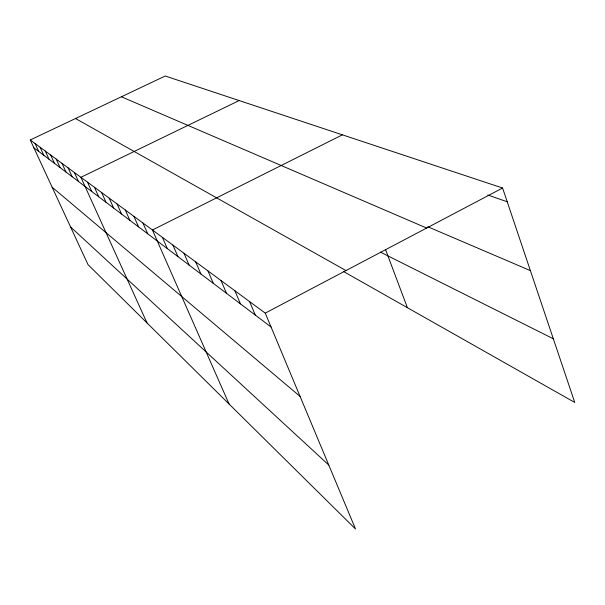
<?xml version="1.0" encoding="UTF-8"?>
<svg xmlns="http://www.w3.org/2000/svg" width="605" height="605" viewBox="0 0 605 605"><rect width="100%" height="100%" fill="white"/><g stroke="black" fill="none" stroke-linecap="round" stroke-linejoin="round"><path stroke-width="0.91" d="M502.589 188.019L165.218 76.011L30.25 139.974L265.247 313.125L502.589 188.019L574.75 402.438L343.549 271.532M342.392 134.832L152.437 229.998L229.083 404.049M239.149 100.559L80.911 177.303L147.03 322.957M487.781 194.999L507.217 201.775M427.758 226.746L530.381 270.609M121.408 96.777L426.631 228.055M380.394 252.119L553.325 338.785M75.527 118.519L345.969 270.571M33.865 147.771L271.055 327.002M52.128 187.187L300.08 396.411M70.528 226.913L328.772 465.033M30.25 139.974L88.005 264.619L355.513 528.989L265.247 313.125M40.066 147.212L43.787 155.273M35.067 143.529L38.735 151.454M50.631 154.993L54.465 163.342M45.254 151.031L49.028 159.228M62.028 163.388L65.99 172.047M56.22 159.107L60.114 167.608M74.354 172.47L78.446 181.462M68.07 167.835L72.093 176.66M94.448 187.278L98.744 196.799M87.536 182.181L91.763 191.528M101.655 192.587L106.026 202.304M117.052 203.93L121.575 214.049M109.18 198.13L113.634 208.044M125.28 209.995L129.886 220.333M133.902 216.348L138.598 226.913M142.946 223.011L147.718 233.81M162.412 237.349L167.366 248.655M172.909 245.085L177.961 256.656M183.973 253.238L189.123 265.096M195.649 261.836L200.898 273.989M207.984 270.927L213.338 283.39M221.044 280.554L226.504 293.342M234.891 290.755L240.465 303.891M249.6 301.592L255.287 315.092M385.597 249.729L407.392 307.68"/></g></svg>
